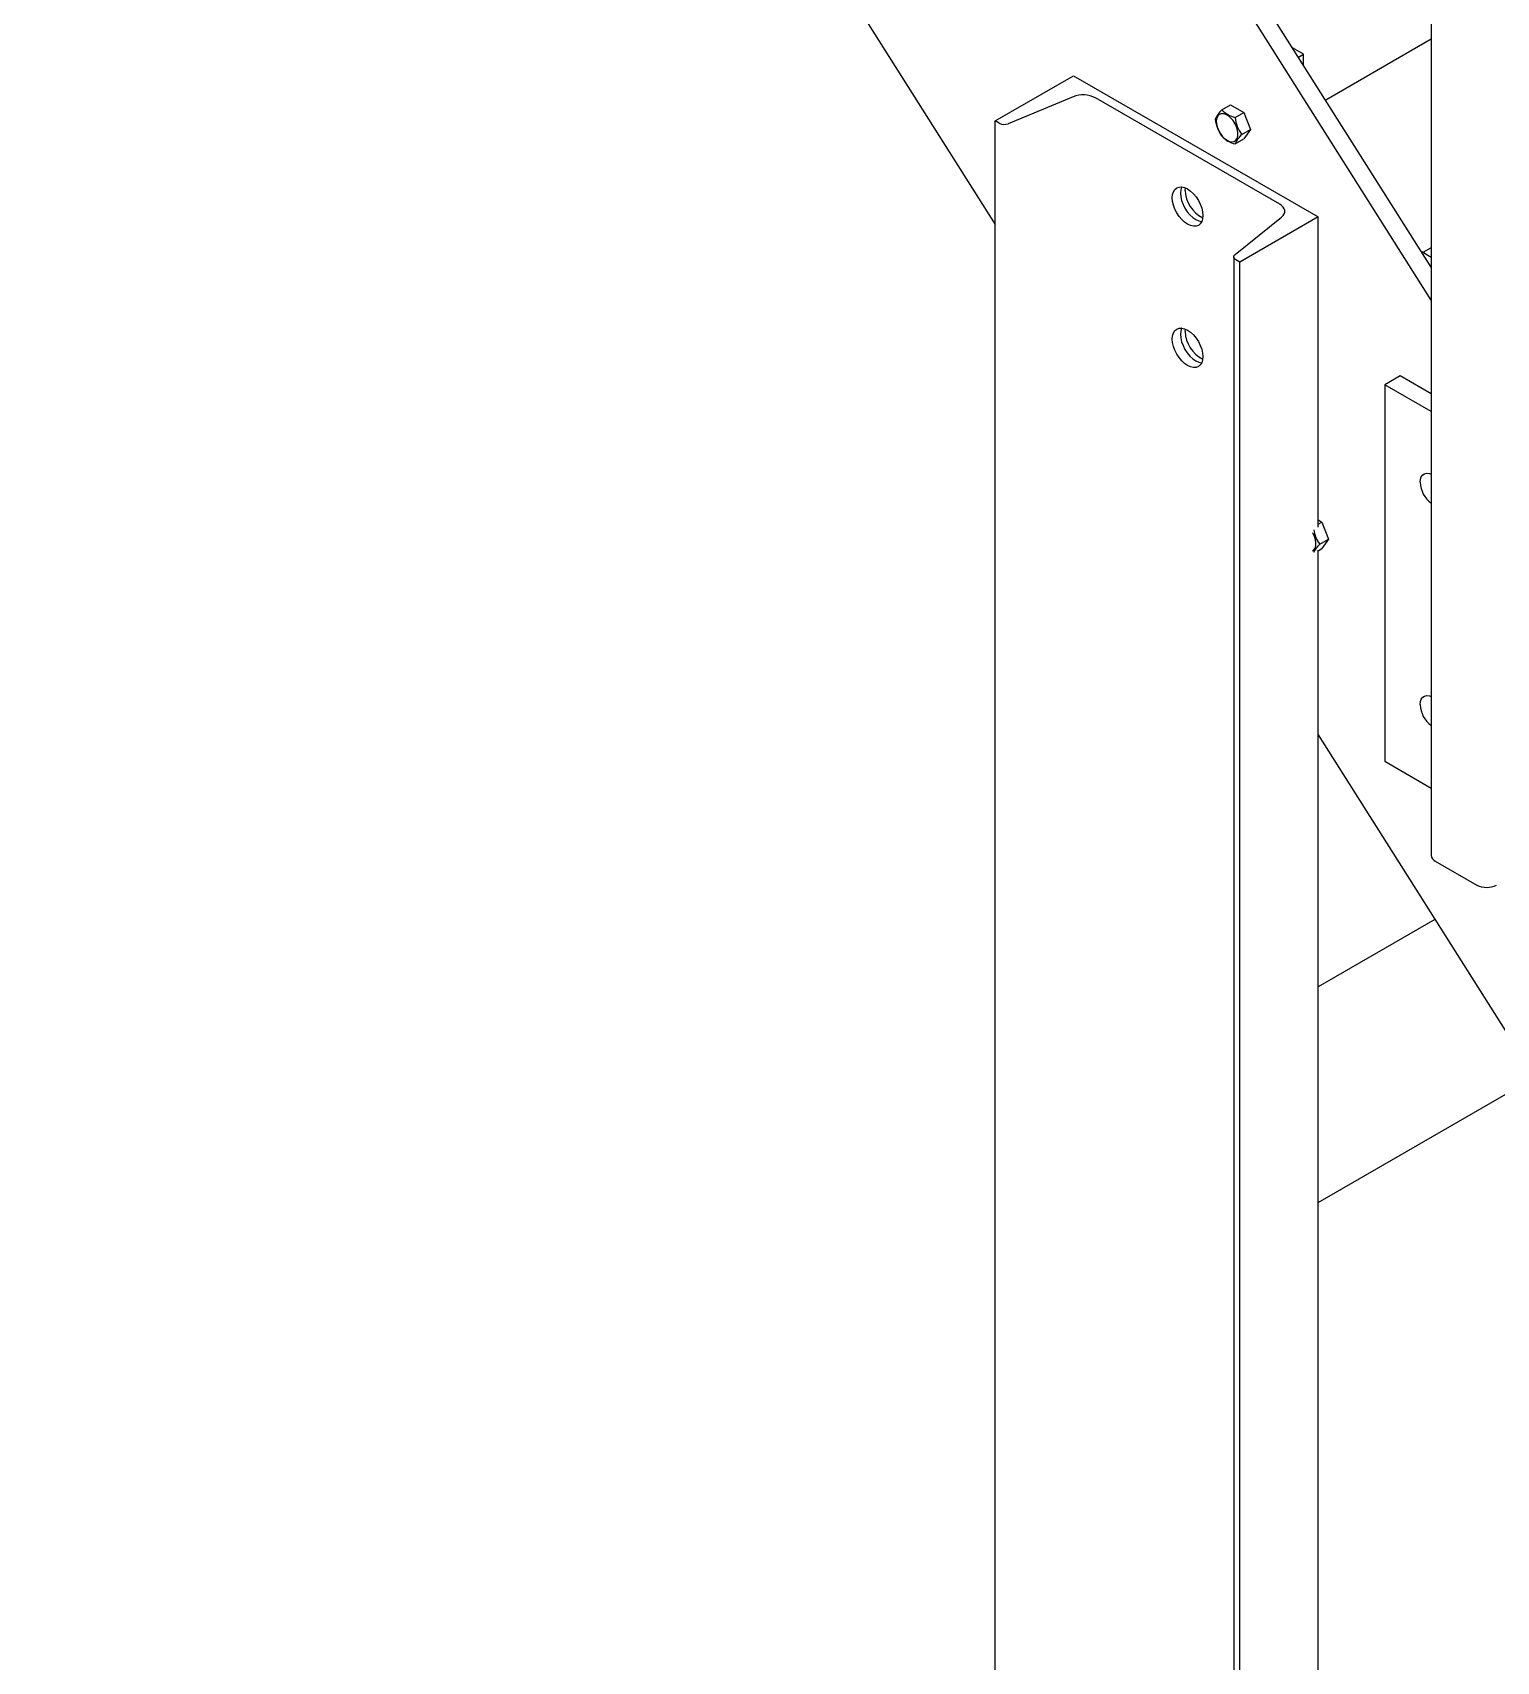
# Model space of a CAD drawing. Header units: millimetres. Extents: x 0 to 55611, y 0 to 32827.
# Drawn here: x 45506 to 46022, y 8087 to 8661 of the extents above; entities that cross this region are included whole.
import ezdxf

# ---------------------------------------------------------------- set-up
doc = ezdxf.new("R2010")
doc.units = ezdxf.units.MM
doc.header["$LTSCALE"] = 10
doc.linetypes.add('SLD-Continua', pattern=[0])
doc.layers.add('STRUC', color=5, linetype='SLD-Continua')
doc.styles.add('1', font='romans.shx', dxfattribs={"height": 125})
doc.dimstyles.new('50', dxfattribs={"dimscale": 0, "dimtxt": 125, "dimasz": 125, "dimexe": 125, "dimexo": 125, "dimgap": 50, "dimtad": 1, "dimdec": 0, "dimlfac": 49.861111, "dimzin": 1, "dimtxsty": '1', "dimcen": 2.5, "dimclrd": 1, "dimclre": 1, "dimadec": 0, "dimazin": 0, "dimtfac": 1, "dimtdec": 0, "dimtmove": 0, "dimatfit": 3, "dimfxl": 1, "dimtzin": 1, "dimarcsym": 0})

msp = doc.modelspace()

# ---------------------------------------------------------------- linework, layer by layer
at = {"layer": 'STRUC', "linetype": 'SLD-Continua', "lineweight": 25}
for p, q in [((44689.15, 10421.88), (45845.38, 8593.75)), ((45999.08, 8578.75), (45533.24, 9315.3)), ((45999.08, 8567.12), (45533.24, 9303.67)), ((45999.08, 9128.64), (45999.08, 8371.33)), ((45954.07, 8653.8), (45950.2, 8656.03)), ((45999.08, 8659.05), (45961.88, 8637.57)), ((45952.27, 8652.76), (45954.07, 8653.8)), ((45954.07, 8649.92), (45954.07, 8653.8)), ((45845.38, 8630.26), (45872.97, 8646.19)), ((45872.97, 8646.19), (45959.18, 8596.42)), ((45872.88, 8638.76), (45849.93, 8629.3)), ((45945.66, 8600.9), (45880.73, 8638.39)), ((45925.27, 8634.17), (45928.38, 8635.96)), ((45928.38, 8635.96), (45933.04, 8633.27)), ((45929.93, 8631.47), (45933.04, 8633.27)), ((45933.04, 8633.27), (45935.38, 8627.26)), ((45846.79, 8629.45), (45845.38, 8630.26)), ((45845.38, 7258.55), (45845.38, 8630.26)), ((45932.27, 8625.46), (45935.38, 8627.26)), ((45935.38, 8627.26), (45933.04, 8623.94)), ((45929.93, 8622.14), (45933.04, 8623.94)), ((45912.37, 8605.79), (45912.42, 8606.65)), ((45929.92, 8583.12), (45946.31, 8596.37)), ((45959.18, 8596.42), (45931.59, 8580.49)), ((45959.18, 8487.04), (45959.18, 8596.42)), ((45999.08, 8585.52), (45996.14, 8583.83)), ((45929.47, 8582.3), (45929.47, 7210.59)), ((45931.59, 8580.49), (45930.18, 8581.31)), ((45931.59, 7208.78), (45931.59, 8580.49)), ((45999.08, 8582.14), (45995.73, 8584.07)), ((45912.37, 8556.01), (45912.42, 8556.88)), ((45988.08, 8540.35), (45982.69, 8537.24)), ((45999.08, 8534), (45988.08, 8540.35)), ((45999.08, 8527.78), (45982.69, 8537.24)), ((45982.69, 8537.24), (45982.69, 8404.5)), ((45959.18, 8489.62), (45960.54, 8488.83)), ((45959.18, 8488.04), (45960.54, 8488.83)), ((45960.54, 8488.83), (45962.88, 8482.81)), ((45959.77, 8481.02), (45962.88, 8482.81)), ((45962.88, 8482.81), (45960.54, 8479.49)), ((45959.18, 8478.7), (45960.54, 8479.49)), ((45959.18, 7224.71), (45959.18, 8478.97)), ((45959.18, 8413.82), (47133.53, 6557.05)), ((45982.69, 8404.5), (45999.08, 8395.04)), ((46000.5, 8369.33), (46015.16, 8360.87)), ((46000.36, 8348.7), (45959.18, 8324.93)), ((45959.18, 8248.97), (46035.55, 8293.06))]:
    msp.add_line(p, q, dxfattribs=at)
at = {"layer": 'STRUC', "linetype": 'SLD-Continua', "lineweight": 25, "flags": 128}
for points in [[(45927.12, 8623.45), (45928, 8623.06), (45928.84, 8622.93), (45929.58, 8623.06), (45930.19, 8623.46), (45930.64, 8624.09), (45930.89, 8624.93), (45930.95, 8625.92), (45930.79, 8627.03), (45930.44, 8628.17), (45929.91, 8629.3), (45929.23, 8630.36), (45928.43, 8631.28), (45927.56, 8632.02), (45926.67, 8632.53), (45925.81, 8632.79), (45925.01, 8632.79), (45924.33, 8632.52), (45923.8, 8632.01), (45923.45, 8631.27), (45923.29, 8630.34), (45923.34, 8629.29), (45923.6, 8628.15), (45924.05, 8627.01), (45924.66, 8625.91), (45925.4, 8624.91), (45926.24, 8624.08), (45927.12, 8623.45)], [(45907.81, 8603.16), (45907.91, 8604.31), (45908.22, 8605.3), (45908.72, 8606.09), (45909.39, 8606.65), (45910.2, 8606.95), (45911.14, 8606.99), (45912.15, 8606.76), (45913.2, 8606.27), (45914.25, 8605.54), (45915.26, 8604.61), (45916.19, 8603.49), (45917.01, 8602.25), (45917.68, 8600.92), (45918.18, 8599.56), (45918.48, 8598.21), (45918.59, 8596.94), (45918.48, 8595.78), (45918.18, 8594.79), (45917.68, 8594.01), (45917.01, 8593.45), (45916.19, 8593.15), (45915.26, 8593.11), (45914.25, 8593.34), (45913.2, 8593.83), (45912.15, 8594.55), (45911.14, 8595.49), (45910.2, 8596.6), (45909.39, 8597.85), (45908.72, 8599.18), (45908.22, 8600.54), (45907.91, 8601.89), (45907.81, 8603.16)], [(45911.11, 8606.99), (45911.09, 8606.96), (45910.79, 8605.97), (45910.68, 8604.82), (45910.79, 8603.54), (45911.09, 8602.2), (45911.59, 8600.84), (45912.26, 8599.51), (45913.08, 8598.26), (45914.01, 8597.15), (45915.02, 8596.21), (45916.07, 8595.49), (45917.12, 8595), (45918.13, 8594.77), (45918.16, 8594.77)], [(45946.31, 8596.37), (45946.86, 8596.9), (45947.23, 8597.48), (45947.42, 8598.09), (45947.43, 8598.71), (45947.25, 8599.31), (45946.88, 8599.89), (45946.35, 8600.43), (45945.66, 8600.9)], [(45930.18, 8581.31), (45929.91, 8581.5), (45929.69, 8581.71), (45929.55, 8581.94), (45929.48, 8582.19), (45929.48, 8582.43), (45929.55, 8582.68), (45929.7, 8582.91), (45929.92, 8583.12)], [(45907.81, 8553.38), (45907.91, 8554.54), (45908.22, 8555.53), (45908.72, 8556.32), (45909.39, 8556.87), (45910.2, 8557.17), (45911.14, 8557.21), (45912.15, 8556.98), (45913.2, 8556.49), (45914.25, 8555.77), (45915.26, 8554.83), (45916.19, 8553.72), (45917.01, 8552.47), (45917.68, 8551.14), (45918.18, 8549.78), (45918.48, 8548.44), (45918.59, 8547.16), (45918.48, 8546.01), (45918.18, 8545.02), (45917.68, 8544.23), (45917.01, 8543.67), (45916.19, 8543.37), (45915.26, 8543.33), (45914.25, 8543.56), (45913.2, 8544.05), (45912.15, 8544.78), (45911.14, 8545.71), (45910.2, 8546.83), (45909.39, 8548.07), (45908.72, 8549.4), (45908.22, 8550.76), (45907.91, 8552.11), (45907.81, 8553.38)], [(45911.11, 8557.21), (45911.09, 8557.19), (45910.79, 8556.2), (45910.68, 8555.04), (45910.79, 8553.77), (45911.09, 8552.42), (45911.59, 8551.06), (45912.26, 8549.73), (45913.08, 8548.49), (45914.01, 8547.37), (45915.02, 8546.44), (45916.07, 8545.71), (45917.12, 8545.22), (45918.13, 8544.99), (45918.16, 8544.99)], [(45995.17, 8502.86), (45995.27, 8503.92), (45995.58, 8504.8), (45996.08, 8505.47), (45996.75, 8505.9), (45997.55, 8506.06), (45998.46, 8505.96), (45999.09, 8505.74)], [(45957.27, 8478.7), (45957.69, 8479.02), (45958.14, 8479.65), (45958.39, 8480.49), (45958.45, 8481.48), (45958.29, 8482.58), (45957.94, 8483.73), (45957.41, 8484.86), (45957.27, 8485.1)], [(45995.17, 8424.47), (45995.27, 8425.53), (45995.58, 8426.41), (45996.08, 8427.08), (45996.75, 8427.51), (45997.55, 8427.68), (45998.46, 8427.57), (45999.08, 8427.36)]]:
    msp.add_lwpolyline(points, dxfattribs=at)
at = {"layer": 'STRUC', "linetype": 'SLD-Continua', "lineweight": 25}
for centre, radius, start, end in [((45876.39, 8629.9), 9.53, 62.90379, 111.62505), ((45934.15, 8625.45), 12.45, 135.5193, 154.27936), ((45932.44, 8641.2), 10.05, 224.45169, 255.55368), ((45942.71, 8632.97), 12.86, 186.68511, 215.72625), ((45848.52, 8632.84), 3.81, 242.90379, 291.62505), ((45935.9, 8632.42), 13.06, 186.90738, 215.50398), ((45932.44, 8631.87), 10.04, 224.44458, 255.56079), ((45939.7, 8617.76), 10.71, 133.97485, 155.82381), ((45923.68, 8606.16), 11.32, 181.85157, 242.93099), ((45923.68, 8556.38), 11.32, 181.85157, 242.93098), ((46004.96, 8503.31), 9.81, 182.59684, 233.09822), ((45968.95, 8487.82), 11.43, 188.40051, 216.50623), ((45966.93, 8473.51), 10.38, 133.67082, 153.95715), ((46004.96, 8424.92), 9.81, 182.59684, 233.09822), ((46001.52, 8371.57), 2.45, 185.6948, 245.62534), ((46018.61, 8367.53), 7.5, 242.60967, 297.39033)]:
    msp.add_arc(centre, radius, start, end, dxfattribs=at)

# ---------------------------------------------------------------- leaders
msp.add_leader([(45988.43, 9191.86), (44352.17, 8013.22)], dimstyle='50', override={"dimscale": 1, "dimlfac": 1})

doc.saveas('drawing.dxf')
